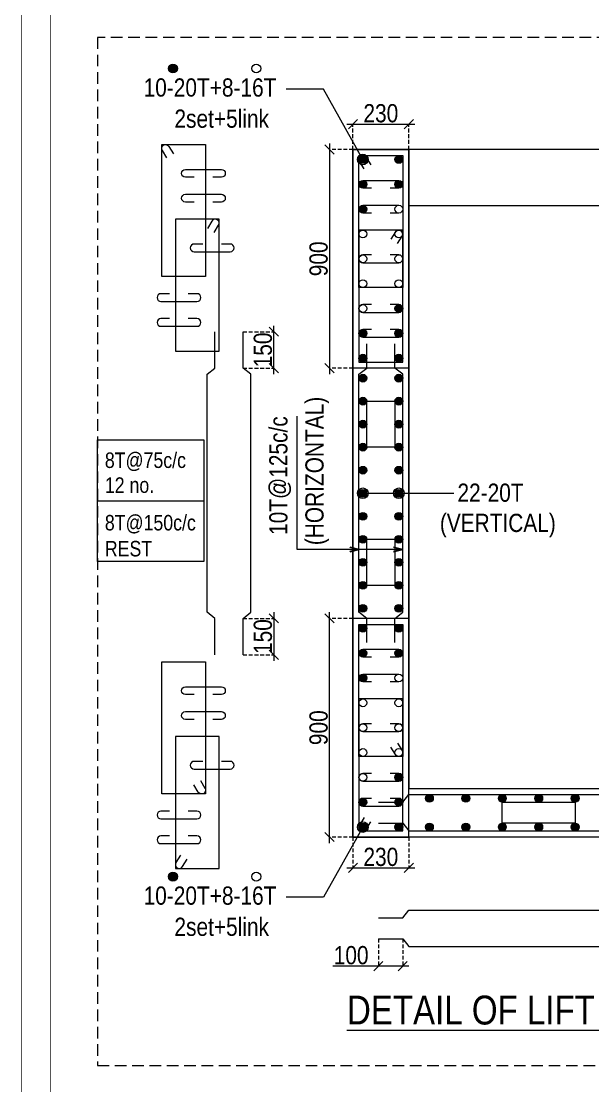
# Model space of a CAD drawing. Header units: millimetres. Extents: x 1112055 to 3390982, y -148532 to 766891.
# Drawn here: x 2240481 to 2249889, y 161708 to 179229 of the extents above; entities that cross this region are included whole.
import ezdxf

# ---------------------------------------------------------------- set-up
doc = ezdxf.new("R2010")
doc.units = ezdxf.units.MM
doc.header["$PDMODE"] = 35
doc.header["$PDSIZE"] = -25
doc.linetypes.add('DASHED2', pattern=[0.375, 0.25, -0.125])
doc.linetypes.add('Hidden', pattern=[9.525, 6.35, -3.175])
for name, color, linetype, lineweight in [('B COL. SIZE DIM', 220, 'Continuous', 25), ('B COLUMN', 1, 'Hidden', 9), ('B P.C.C', 251, 'Continuous', 0), ('B STEEL', 34, 'Continuous', 15), ('B STEEL TEXT', 7, 'Continuous', 15), ('B TITLE BLOCK', 250, 'Continuous', 0)]:
    doc.layers.add(name, color=color, linetype=linetype, lineweight=lineweight)
doc.styles.add('ARIAL', font='arial.ttf')
doc.styles.add('dim inside', font='romans.shx', dxfattribs={"width": 0.8, "height": 125})
doc.styles.add('SWINC', font='swissc.ttf')
doc.dimstyles.new('DIM 1', dxfattribs={"dimscale": 0, "dimtxt": 230, "dimasz": 150, "dimexe": 0.18, "dimexo": 0.0625, "dimgap": 0.5, "dimtad": 1, "dimdec": 0, "dimzin": 0, "dimdsep": 46, "dimtxsty": 'ARIAL', "dimblk": 'OBLIQUE', "dimcen": 6, "dimse1": 1, "dimse2": 1, "dimclrd": 256, "dimclrt": 256, "dimadec": 0, "dimazin": 2, "dimtfac": 0.75, "dimtdec": 0, "dimtix": 1, "dimtofl": 0, "dimtmove": 1, "dimatfit": 3, "dimldrblk": 'OPEN30', "dimfxl": 0.18, "dimfrac": 1, "dimtolj": 1, "dimtzin": 0, "dimlwd": -1, "dimarcsym": 0})
doc.dimstyles.new('dim inside', dxfattribs={"dimtxt": 125, "dimasz": 100, "dimexe": 0, "dimexo": 0, "dimgap": 10, "dimtad": 0, "dimdec": 0, "dimzin": 0, "dimdsep": 46, "dimtxsty": 'dim inside', "dimblk": 'SMALL', "dimcen": 0.09, "dimadec": 0, "dimazin": 0, "dimtfac": 1, "dimtdec": 0, "dimtofl": 0, "dimtmove": 0, "dimatfit": 3, "dimfxl": 1, "dimtolj": 1, "dimtzin": 0, "dimarcsym": 2})

# ---------------------------------------------------------------- blocks, each defined once
blk = doc.blocks.new('_Oblique')
at = {"color": 0, "linetype": 'ByBlock', "lineweight": -2}
blk.add_line((-0.5, -0.5), (0.5, 0.5), dxfattribs=at)
blk = doc.blocks.new('*D200')
at = {"layer": 'B COL. SIZE DIM', "color": 250, "lineweight": 9, "ltscale": 250, "transparency": 16777216}
blk.add_line((2245841, 177535), (2246961, 177535), dxfattribs=at)
at = {"layer": 'B COL. SIZE DIM', "color": 250, "linetype": 'DASHED2', "lineweight": 9, "ltscale": 250, "transparency": 16777216}
for p, q in [((2245941, 177119), (2245941, 177535)), ((2246861, 177119), (2246861, 177535))]:
    blk.add_line(p, q, dxfattribs=at)
at = {"layer": 'Defpoints', "color": 0, "ltscale": 250, "transparency": 16777216}
for p in [(2246861, 177535), (2245941, 177119), (2246861, 177119)]:
    blk.add_point(p, dxfattribs=at)
at = {"layer": 'B COL. SIZE DIM', "color": 250, "lineweight": 9, "ltscale": 250, "transparency": 16777216, "xscale": 150, "yscale": 150, "zscale": 150, "rotation": 180}
blk.add_blockref('_Oblique', (2245941, 177535), dxfattribs=at)
at = {"layer": 'B COL. SIZE DIM', "color": 250, "lineweight": 9, "ltscale": 250, "transparency": 16777216, "xscale": 150, "yscale": 150, "zscale": 150}
blk.add_blockref('_Oblique', (2246861, 177535), dxfattribs=at)
at = {"layer": 'B COL. SIZE DIM', "color": 6, "ltscale": 250, "transparency": 16777216, "insert": (2246401, 177714), "char_height": 300, "attachment_point": 5, "style": 'SWINC'}
blk.add_mtext('\\A1;230', dxfattribs=at)
blk = doc.blocks.new('*D425')
at = {"layer": 'B COL. SIZE DIM', "color": 250, "lineweight": 9, "ltscale": 250, "transparency": 16777216}
blk.add_line((2245556, 177219), (2245556, 173419), dxfattribs=at)
at = {"layer": 'B COL. SIZE DIM', "color": 250, "linetype": 'DASHED2', "lineweight": 9, "ltscale": 250, "transparency": 16777216}
for p, q in [((2245941, 177119), (2245556, 177119)), ((2245941, 173519), (2245556, 173519))]:
    blk.add_line(p, q, dxfattribs=at)
at = {"layer": 'Defpoints', "color": 0, "ltscale": 250, "transparency": 16777216}
for p in [(2245941, 177119), (2245556, 173519), (2245941, 173519)]:
    blk.add_point(p, dxfattribs=at)
at = {"layer": 'B COL. SIZE DIM', "color": 250, "lineweight": 9, "ltscale": 250, "transparency": 16777216, "xscale": 150, "yscale": 150, "zscale": 150}
for p, rotation in [((2245556, 177119), 90), ((2245556, 173519), 270)]:
    blk.add_blockref('_Oblique', p, dxfattribs=dict(at, rotation=rotation))
at = {"layer": 'B COL. SIZE DIM', "color": 6, "ltscale": 250, "transparency": 16777216, "insert": (2245377, 175319), "char_height": 300, "attachment_point": 5, "rotation": 90, "style": 'SWINC'}
blk.add_mtext('\\A1;900', dxfattribs=at)
blk = doc.blocks.new('*D201')
at = {"layer": 'B COL. SIZE DIM', "color": 250, "linetype": 'DASHED2', "lineweight": 9, "ltscale": 250, "transparency": 16777216}
for p, q in [((2245941, 165801), (2245941, 165294)), ((2246861, 165801), (2246861, 165294))]:
    blk.add_line(p, q, dxfattribs=at)
at = {"layer": 'B COL. SIZE DIM', "color": 250, "lineweight": 9, "ltscale": 250, "transparency": 16777216}
blk.add_line((2245841, 165294), (2246961, 165294), dxfattribs=at)
at = {"layer": 'Defpoints', "color": 0, "ltscale": 250, "transparency": 16777216}
for p in [(2245941, 165801), (2246861, 165801), (2246861, 165294)]:
    blk.add_point(p, dxfattribs=at)
at = {"layer": 'B COL. SIZE DIM', "color": 250, "lineweight": 9, "ltscale": 250, "transparency": 16777216, "xscale": 150, "yscale": 150, "zscale": 150, "rotation": 180}
blk.add_blockref('_Oblique', (2245941, 165294), dxfattribs=at)
at = {"layer": 'B COL. SIZE DIM', "color": 250, "lineweight": 9, "ltscale": 250, "transparency": 16777216, "xscale": 150, "yscale": 150, "zscale": 150}
blk.add_blockref('_Oblique', (2246861, 165294), dxfattribs=at)
at = {"layer": 'B COL. SIZE DIM', "color": 6, "ltscale": 250, "transparency": 16777216, "insert": (2246401, 165473), "char_height": 300, "attachment_point": 5, "style": 'SWINC'}
blk.add_mtext('\\A1;230', dxfattribs=at)
blk = doc.blocks.new('*D426')
at = {"layer": 'B COL. SIZE DIM', "color": 250, "lineweight": 9, "ltscale": 250, "transparency": 16777216}
blk.add_line((2245556, 165701), (2245556, 169501), dxfattribs=at)
at = {"layer": 'B COL. SIZE DIM', "color": 250, "linetype": 'DASHED2', "lineweight": 9, "ltscale": 250, "transparency": 16777216}
for p, q in [((2245941, 169401), (2245556, 169401)), ((2245941, 165801), (2245556, 165801))]:
    blk.add_line(p, q, dxfattribs=at)
at = {"layer": 'Defpoints', "color": 0, "ltscale": 250, "transparency": 16777216}
for p in [(2245556, 169401), (2245941, 169401), (2245941, 165801)]:
    blk.add_point(p, dxfattribs=at)
at = {"layer": 'B COL. SIZE DIM', "color": 250, "lineweight": 9, "ltscale": 250, "transparency": 16777216, "xscale": 150, "yscale": 150, "zscale": 150}
for p, rotation in [((2245556, 169401), 90), ((2245556, 165801), 270)]:
    blk.add_blockref('_Oblique', p, dxfattribs=dict(at, rotation=rotation))
at = {"layer": 'B COL. SIZE DIM', "color": 6, "ltscale": 250, "transparency": 16777216, "insert": (2245377, 167601), "char_height": 300, "attachment_point": 5, "rotation": 90, "style": 'SWINC'}
blk.add_mtext('\\A1;900', dxfattribs=at)
blk = doc.blocks.new('_Open30')
at = {"color": 0, "linetype": 'ByBlock', "lineweight": -2}
for p, q in [((-1, 0.27), (0, 0)), ((0, 0), (-1, -0.27)), ((0, 0), (-1, 0))]:
    blk.add_line(p, q, dxfattribs=at)
blk = doc.blocks.new('*D202')
at = {"layer": 'B COL. SIZE DIM', "color": 250, "lineweight": 9, "ltscale": 250, "transparency": 16777216}
blk.add_line((2244639, 169501), (2244639, 168701), dxfattribs=at)
at = {"layer": 'B COL. SIZE DIM', "color": 250, "linetype": 'DASHED2', "lineweight": 9, "ltscale": 250, "transparency": 16777216}
for p, q in [((2244134, 169401), (2244639, 169401)), ((2244134, 168801), (2244639, 168801))]:
    blk.add_line(p, q, dxfattribs=at)
at = {"layer": 'Defpoints', "color": 0, "ltscale": 250, "transparency": 16777216}
for p in [(2244134, 169401), (2244134, 168801), (2244639, 168801)]:
    blk.add_point(p, dxfattribs=at)
at = {"layer": 'B COL. SIZE DIM', "color": 250, "lineweight": 9, "ltscale": 250, "transparency": 16777216, "xscale": 150, "yscale": 150, "zscale": 150}
for p, rotation in [((2244639, 169401), 90), ((2244639, 168801), 270)]:
    blk.add_blockref('_Oblique', p, dxfattribs=dict(at, rotation=rotation))
at = {"layer": 'B COL. SIZE DIM', "color": 6, "ltscale": 250, "transparency": 16777216, "insert": (2244460, 169101), "char_height": 300, "attachment_point": 5, "rotation": 90, "style": 'SWINC'}
blk.add_mtext('\\A1;150', dxfattribs=at)
blk = doc.blocks.new('*D203')
at = {"layer": 'B COL. SIZE DIM', "color": 250, "lineweight": 9, "ltscale": 250, "transparency": 16777216}
blk.add_line((2244639, 173419), (2244639, 174219), dxfattribs=at)
at = {"layer": 'B COL. SIZE DIM', "color": 250, "linetype": 'DASHED2', "lineweight": 9, "ltscale": 250, "transparency": 16777216}
for p, q in [((2244134, 174119), (2244639, 174119)), ((2244134, 173519), (2244639, 173519))]:
    blk.add_line(p, q, dxfattribs=at)
at = {"layer": 'Defpoints', "color": 0, "ltscale": 250, "transparency": 16777216}
for p in [(2244134, 174119), (2244639, 174119), (2244134, 173519)]:
    blk.add_point(p, dxfattribs=at)
at = {"layer": 'B COL. SIZE DIM', "color": 250, "lineweight": 9, "ltscale": 250, "transparency": 16777216, "xscale": 150, "yscale": 150, "zscale": 150}
for p, rotation in [((2244639, 174119), 90), ((2244639, 173519), 270)]:
    blk.add_blockref('_Oblique', p, dxfattribs=dict(at, rotation=rotation))
at = {"layer": 'B COL. SIZE DIM', "color": 6, "ltscale": 250, "transparency": 16777216, "insert": (2244460, 173819), "char_height": 300, "attachment_point": 5, "rotation": 90, "style": 'SWINC'}
blk.add_mtext('\\A1;150', dxfattribs=at)
blk = doc.blocks.new('*D204')
at = {"layer": 'B COL. SIZE DIM', "color": 250, "linetype": 'DASHED2', "lineweight": 9, "ltscale": 250, "transparency": 16777216}
for p, q in [((2246361, 164127), (2246361, 163676)), ((2246761, 164127), (2246761, 163676))]:
    blk.add_line(p, q, dxfattribs=at)
at = {"layer": 'B COL. SIZE DIM', "color": 250, "lineweight": 9, "ltscale": 250, "transparency": 16777216}
for p, q in [((2246361, 163676), (2245613, 163676)), ((2246861, 163676), (2246361, 163676))]:
    blk.add_line(p, q, dxfattribs=at)
at = {"layer": 'Defpoints', "color": 0, "ltscale": 250, "transparency": 16777216}
for p in [(2246361, 164127), (2246761, 164127), (2246361, 163676)]:
    blk.add_point(p, dxfattribs=at)
at = {"layer": 'B COL. SIZE DIM', "color": 250, "lineweight": 9, "ltscale": 250, "transparency": 16777216, "xscale": 150, "yscale": 150, "zscale": 150, "rotation": 180}
blk.add_blockref('_Oblique', (2246361, 163676), dxfattribs=at)
at = {"layer": 'B COL. SIZE DIM', "color": 250, "lineweight": 9, "ltscale": 250, "transparency": 16777216, "xscale": 150, "yscale": 150, "zscale": 150}
blk.add_blockref('_Oblique', (2246761, 163676), dxfattribs=at)
at = {"layer": 'B COL. SIZE DIM', "color": 6, "ltscale": 250, "transparency": 16777216, "insert": (2245912, 163855), "char_height": 300, "attachment_point": 5, "style": 'SWINC'}
blk.add_mtext('\\A1;100', dxfattribs=at)

msp = doc.modelspace()

# ---------------------------------------------------------------- hatches: boundary and pattern name
at = {"layer": 'B STEEL', "lineweight": 13}
h = msp.add_hatch(color=256, dxfattribs=at)
h.dxf.hatch_style = 1
edge = h.paths.add_edge_path()
edge.add_arc((2242978.6, 178452), 73.3, 0, 360)
at = {"layer": 'B STEEL', "lineweight": 9, "ltscale": 0.5}
h = msp.add_hatch(color=34, dxfattribs=at)
edge = h.paths.add_edge_path()
edge.add_arc((2246105.2, 176955.3), 64, 360, 720, ccw=False)
h = msp.add_hatch(color=34, dxfattribs=at)
edge = h.paths.add_edge_path()
edge.add_arc((2246697.1, 176955.3), 64, -180, 180)
at = {"layer": 'B STEEL', "lineweight": 30}
h = msp.add_hatch(color=34, dxfattribs=at)
edge = h.paths.add_edge_path()
edge.add_arc((2246105.2, 176546.3), 64, 0, 360)
h = msp.add_hatch(color=34, dxfattribs=at)
edge = h.paths.add_edge_path()
edge.add_arc((2246697.1, 176546.3), 64, 0, 360)
h = msp.add_hatch(color=34, dxfattribs=at)
edge = h.paths.add_edge_path()
edge.add_arc((2246105.2, 176137.3), 64, 0, 360)
h = msp.add_hatch(color=34, dxfattribs=at)
edge = h.paths.add_edge_path()
edge.add_arc((2246697.1, 174501.4), 64, 0, 360)
h = msp.add_hatch(color=34, dxfattribs=at)
edge = h.paths.add_edge_path()
edge.add_arc((2246105.2, 174092.4), 64, 0, 360)
h = msp.add_hatch(color=34, dxfattribs=at)
edge = h.paths.add_edge_path()
edge.add_arc((2246697.1, 174092.4), 64, 0, 360)
at = {"layer": 'B STEEL', "lineweight": 9, "ltscale": 0.5}
h = msp.add_hatch(color=34, dxfattribs=at)
edge = h.paths.add_edge_path()
edge.add_arc((2246105.2, 173683.4), 64, -360, 0)
h = msp.add_hatch(color=34, dxfattribs=at)
edge = h.paths.add_edge_path()
edge.add_arc((2246697.1, 173683.4), 64, 180, 540, ccw=False)
h = msp.add_hatch(color=34, dxfattribs=at)
edge = h.paths.add_edge_path()
edge.add_arc((2246105.2, 173355.3), 64, -360, 0)
h = msp.add_hatch(color=34, dxfattribs=at)
edge = h.paths.add_edge_path()
edge.add_arc((2246697.1, 173355.3), 64, 180, 540, ccw=False)
h = msp.add_hatch(color=34, dxfattribs=at)
edge = h.paths.add_edge_path()
edge.add_arc((2246105.2, 172976.3), 64, 360, 720, ccw=False)
h = msp.add_hatch(color=34, dxfattribs=at)
edge = h.paths.add_edge_path()
edge.add_arc((2246697.1, 172976.3), 64, -180, 180)
h = msp.add_hatch(color=34, dxfattribs=at)
edge = h.paths.add_edge_path()
edge.add_arc((2246105.2, 172597.3), 64, 360, 720, ccw=False)
h = msp.add_hatch(color=34, dxfattribs=at)
edge = h.paths.add_edge_path()
edge.add_arc((2246697.1, 172597.3), 64, -180, 180)
h = msp.add_hatch(color=34, dxfattribs=at)
edge = h.paths.add_edge_path()
edge.add_arc((2246105.2, 172218.3), 64, 360, 720, ccw=False)
h = msp.add_hatch(color=34, dxfattribs=at)
edge = h.paths.add_edge_path()
edge.add_arc((2246697.1, 172218.3), 64, -180, 180)
h = msp.add_hatch(color=34, dxfattribs=at)
edge = h.paths.add_edge_path()
edge.add_arc((2246105.2, 171839.3), 64, 360, 720, ccw=False)
h = msp.add_hatch(color=34, dxfattribs=at)
edge = h.paths.add_edge_path()
edge.add_arc((2246697.1, 171839.3), 64, -180, 180)
h = msp.add_hatch(color=34, dxfattribs=at)
edge = h.paths.add_edge_path()
edge.add_arc((2246105.2, 171460.3), 64, 360, 720, ccw=False)
h = msp.add_hatch(color=34, dxfattribs=at)
edge = h.paths.add_edge_path()
edge.add_arc((2246697.1, 171460.3), 64, -180, 180)
h = msp.add_hatch(color=34, dxfattribs=at)
edge = h.paths.add_edge_path()
edge.add_arc((2246105.2, 171081.3), 64, 360, 720, ccw=False)
h = msp.add_hatch(color=34, dxfattribs=at)
edge = h.paths.add_edge_path()
edge.add_arc((2246697.1, 171081.3), 64, -180, 180)
h = msp.add_hatch(color=34, dxfattribs=at)
edge = h.paths.add_edge_path()
edge.add_arc((2246105.2, 170702.3), 64, 360, 720, ccw=False)
h = msp.add_hatch(color=34, dxfattribs=at)
edge = h.paths.add_edge_path()
edge.add_arc((2246697.1, 170702.3), 64, -180, 180)
h = msp.add_hatch(color=34, dxfattribs=at)
edge = h.paths.add_edge_path()
edge.add_arc((2246105.2, 170323.4), 64, 360, 720, ccw=False)
h = msp.add_hatch(color=34, dxfattribs=at)
edge = h.paths.add_edge_path()
edge.add_arc((2246697.1, 170323.4), 64, -180, 180)
h = msp.add_hatch(color=34, dxfattribs=at)
edge = h.paths.add_edge_path()
edge.add_arc((2246105.2, 169944.4), 64, 360, 720, ccw=False)
h = msp.add_hatch(color=34, dxfattribs=at)
edge = h.paths.add_edge_path()
edge.add_arc((2246697.1, 169944.4), 64, -180, 180)
h = msp.add_hatch(color=34, dxfattribs=at)
edge = h.paths.add_edge_path()
edge.add_arc((2246105.2, 169565.4), 64, 360, 720, ccw=False)
h = msp.add_hatch(color=34, dxfattribs=at)
edge = h.paths.add_edge_path()
edge.add_arc((2246697.1, 169565.4), 64, -180, 180)
h = msp.add_hatch(color=34, dxfattribs=at)
edge = h.paths.add_edge_path()
edge.add_arc((2246105.2, 169237.3), 64, 360, 720, ccw=False)
h = msp.add_hatch(color=34, dxfattribs=at)
edge = h.paths.add_edge_path()
edge.add_arc((2246697.1, 169237.3), 64, -180, 180)
at = {"layer": 'B STEEL', "lineweight": 30}
h = msp.add_hatch(color=34, dxfattribs=at)
edge = h.paths.add_edge_path()
edge.add_arc((2246105.2, 168828.3), 64, 0, 360)
h = msp.add_hatch(color=34, dxfattribs=at)
edge = h.paths.add_edge_path()
edge.add_arc((2246697.1, 168828.3), 64, 0, 360)
h = msp.add_hatch(color=34, dxfattribs=at)
edge = h.paths.add_edge_path()
edge.add_arc((2246105.2, 168419.3), 64, 0, 360)
h = msp.add_hatch(color=34, dxfattribs=at)
edge = h.paths.add_edge_path()
edge.add_arc((2246697.1, 166783.3), 64, 0, 360)
at = {"layer": 'B STEEL', "lineweight": 9, "ltscale": 0.5}
h = msp.add_hatch(color=34, dxfattribs=at)
edge = h.paths.add_edge_path()
edge.add_arc((2247201.1, 166437.3), 64, 180, 540, ccw=False)
h = msp.add_hatch(color=34, dxfattribs=at)
edge = h.paths.add_edge_path()
edge.add_arc((2247801.1, 166437.3), 64, 180, 540, ccw=False)
h = msp.add_hatch(color=34, dxfattribs=at)
edge = h.paths.add_edge_path()
edge.add_arc((2248401.1, 166437.3), 64, 180, 540, ccw=False)
h = msp.add_hatch(color=34, dxfattribs=at)
edge = h.paths.add_edge_path()
edge.add_arc((2249001.1, 166437.3), 64, 180, 540, ccw=False)
h = msp.add_hatch(color=34, dxfattribs=at)
edge = h.paths.add_edge_path()
edge.add_arc((2249601.1, 166437.3), 64, 180, 540, ccw=False)
at = {"layer": 'B STEEL', "lineweight": 30}
h = msp.add_hatch(color=34, dxfattribs=at)
edge = h.paths.add_edge_path()
edge.add_arc((2246105.2, 166374.4), 64, 0, 360)
h = msp.add_hatch(color=34, dxfattribs=at)
edge = h.paths.add_edge_path()
edge.add_arc((2246697.1, 166374.4), 64, 0, 360)
at = {"layer": 'B STEEL', "lineweight": 9, "ltscale": 0.5}
h = msp.add_hatch(color=34, dxfattribs=at)
edge = h.paths.add_edge_path()
edge.add_arc((2246105.2, 165965.4), 64, -360, 0)
h = msp.add_hatch(color=34, dxfattribs=at)
edge = h.paths.add_edge_path()
edge.add_arc((2246697.1, 165965.4), 64, 180, 540, ccw=False)
h = msp.add_hatch(color=34, dxfattribs=at)
edge = h.paths.add_edge_path()
edge.add_arc((2247201.1, 165965.4), 64, 180, 540, ccw=False)
h = msp.add_hatch(color=34, dxfattribs=at)
edge = h.paths.add_edge_path()
edge.add_arc((2247801.1, 165965.4), 64, 180, 540, ccw=False)
h = msp.add_hatch(color=34, dxfattribs=at)
edge = h.paths.add_edge_path()
edge.add_arc((2248401.1, 165965.4), 64, 180, 540, ccw=False)
h = msp.add_hatch(color=34, dxfattribs=at)
edge = h.paths.add_edge_path()
edge.add_arc((2249001.1, 165965.4), 64, 180, 540, ccw=False)
h = msp.add_hatch(color=34, dxfattribs=at)
edge = h.paths.add_edge_path()
edge.add_arc((2249601.1, 165965.4), 64, 180, 540, ccw=False)
at = {"layer": 'B STEEL', "lineweight": 13}
h = msp.add_hatch(color=256, dxfattribs=at)
h.dxf.hatch_style = 1
edge = h.paths.add_edge_path()
edge.add_arc((2242978.6, 165149.7), 73.3, 0, 360)

# ---------------------------------------------------------------- linework, layer by layer
at = {"layer": 'B COLUMN', "color": 1, "linetype": 'ByBlock', "lineweight": 20}
for points in [[(2255941.1, 174719.3), (2256861.1, 174719.3), (2256861.1, 165801.3), (2245941.1, 165801.3), (2245941.1, 177119.3), (2246861.1, 177119.3), (2246861.1, 166601.3), (2255941.1, 166601.3)], [(2246861.1, 177119.3), (2245941.1, 177119.3), (2245941.1, 165801.3), (2246861.1, 165801.3)], [(2246861.1, 173519.3), (2245941.1, 173519.3), (2245941.1, 177119.3), (2246861.1, 177119.3)], [(2246861.1, 176199.3), (2255941.1, 176199.3), (2255941.1, 177119.3), (2246861.1, 177119.3)], [(2246861.1, 169401.3), (2245941.1, 169401.3), (2245941.1, 165801.3), (2246861.1, 165801.3)]]:
    msp.add_lwpolyline(points, close=True, dxfattribs=at)
at = {"layer": 'B P.C.C', "color": 250, "lineweight": 0, "ltscale": 30}
msp.add_line((2241735.6, 171337.9), (2243488.8, 171337.9), dxfattribs=at)
at = {"layer": 'B P.C.C', "color": 250, "linetype": 'Hidden', "lineweight": 0, "ltscale": 30}
msp.add_lwpolyline([(2241735.6, 162042.5), (2261007.4, 162042.5), (2261007.4, 178964.3), (2241735.6, 178964.3)], close=True, dxfattribs=at)
at = {"layer": 'B P.C.C', "color": 250, "lineweight": 0, "ltscale": 30}
msp.add_lwpolyline([(2241735.6, 172340.5), (2243488.8, 172340.5), (2243488.8, 170335.3), (2241735.6, 170335.3)], close=True, dxfattribs=at)
at = {"layer": 'B STEEL', "lineweight": 13}
for points in [[(2243514.5, 175026.2), (2242794.5, 175026.2), (2242794.5, 177199.2), (2243514.5, 177199.2)], [(2246761.1, 174846.3), (2246041.1, 174846.3), (2246041.1, 177019.3), (2246761.1, 177019.3)], [(2243738.4, 175972.3), (2243018.4, 175972.3), (2243018.4, 173799.2), (2243738.4, 173799.2)], [(2246761.1, 175792.4), (2246041.1, 175792.4), (2246041.1, 173619.3), (2246761.1, 173619.3)], [(2246761.1, 167128.3), (2246041.1, 167128.3), (2246041.1, 169301.3), (2246761.1, 169301.3)], [(2243514.5, 166510.2), (2242794.5, 166510.2), (2242794.5, 168683.3), (2243514.5, 168683.3)], [(2246761.1, 168074.4), (2246041.1, 168074.4), (2246041.1, 165901.3), (2246761.1, 165901.3)], [(2243738.4, 167456.3), (2243018.4, 167456.3), (2243018.4, 165283.3), (2243738.4, 165283.3)]]:
    msp.add_lwpolyline(points, close=True, dxfattribs=at)
at = {"layer": 'B STEEL', "color": 34, "lineweight": 9, "ltscale": 0.5}
for points in [[(2242878.7, 176980.2), (2242804, 177101.7, -1), (2242913, 177168.8), (2242987.8, 177047.3)], [(2246125.4, 176800.3), (2246050.6, 176921.8, -1), (2246159.7, 176988.9), (2246234.5, 176867.4)], [(2243327.2, 176662.2), (2243184.5, 176662.2, -1), (2243184.5, 176790.2), (2243776.5, 176790.2, -1), (2243776.5, 176662.2), (2243633.8, 176662.2)], [(2246247.8, 176482.3), (2246105.2, 176482.3, -1), (2246105.2, 176610.4), (2246697.1, 176610.4, -1), (2246697.1, 176482.3), (2246554.5, 176482.3)], [(2243327.2, 176253.2), (2243184.5, 176253.2, -1), (2243184.5, 176381.3), (2243776.5, 176381.3, -1), (2243776.5, 176253.2), (2243633.8, 176253.2)], [(2246247.8, 176073.3), (2246105.2, 176073.3, -1), (2246105.2, 176201.4), (2246697.1, 176201.4, -1), (2246697.1, 176073.3), (2246554.5, 176073.3)], [(2243654.2, 175753.2), (2243728.9, 175874.7, 1), (2243619.9, 175941.8), (2243545.1, 175820.3)], [(2246676.9, 175573.3), (2246751.6, 175694.8, 1), (2246642.6, 175761.9), (2246567.8, 175640.4)], [(2243470.7, 175563.3), (2243328, 175563.3, 1), (2243328, 175435.2), (2243920, 175435.2, 1), (2243920, 175563.3), (2243777.3, 175563.3)], [(2246247.8, 175383.4), (2246105.2, 175383.4, 1), (2246105.2, 175255.3), (2246697.1, 175255.3, 1), (2246697.1, 175383.4), (2246554.5, 175383.4)], [(2242923.9, 174745.3), (2242781.3, 174745.3, 1), (2242781.3, 174617.2), (2243373.2, 174617.2, 1), (2243373.2, 174745.3), (2243230.6, 174745.3)], [(2246247.8, 174565.4), (2246105.2, 174565.4, 1), (2246105.2, 174437.3), (2246697.1, 174437.3, 1), (2246697.1, 174565.4), (2246554.5, 174565.4)], [(2242923.9, 174336.3), (2242781.3, 174336.3, 1), (2242781.3, 174208.2), (2243373.2, 174208.2, 1), (2243373.2, 174336.3), (2243230.6, 174336.3)], [(2246247.8, 174156.4), (2246105.2, 174156.4, 1), (2246105.2, 174028.3), (2246697.1, 174028.3, 1), (2246697.1, 174156.4), (2246554.5, 174156.4)], [(2246247.8, 168764.3), (2246105.2, 168764.3, -1), (2246105.2, 168892.3), (2246697.1, 168892.3, -1), (2246697.1, 168764.3), (2246554.5, 168764.3)], [(2246247.8, 168355.3), (2246105.2, 168355.3, -1), (2246105.2, 168483.3), (2246697.1, 168483.3, -1), (2246697.1, 168355.3), (2246554.5, 168355.3)], [(2243327.2, 168146.2), (2243184.5, 168146.2, -1), (2243184.5, 168274.3), (2243776.5, 168274.3, -1), (2243776.5, 168146.2), (2243633.8, 168146.2)], [(2243327.2, 167737.2), (2243184.5, 167737.2, -1), (2243184.5, 167865.3), (2243776.5, 167865.3, -1), (2243776.5, 167737.2), (2243633.8, 167737.2)], [(2246247.8, 167665.4), (2246105.2, 167665.4, 1), (2246105.2, 167537.3), (2246697.1, 167537.3, 1), (2246697.1, 167665.4), (2246554.5, 167665.4)], [(2246676.9, 167347.4), (2246751.6, 167225.9, -1), (2246642.6, 167158.8), (2246567.8, 167280.3)], [(2243470.7, 167047.3), (2243328, 167047.3, 1), (2243328, 166919.2), (2243920, 166919.2, 1), (2243920, 167047.3), (2243777.3, 167047.3)], [(2246247.8, 166847.4), (2246105.2, 166847.4, 1), (2246105.2, 166719.3), (2246697.1, 166719.3, 1), (2246697.1, 166847.4), (2246554.5, 166847.4)], [(2243430.2, 166729.3), (2243505, 166607.8, -1), (2243395.9, 166540.7), (2243321.1, 166662.2)], [(2246247.8, 166438.4), (2246105.2, 166438.4, 1), (2246105.2, 166310.3), (2246697.1, 166310.3, 1), (2246697.1, 166438.4), (2246554.5, 166438.4)], [(2242923.9, 166229.3), (2242781.3, 166229.3, 1), (2242781.3, 166101.2), (2243373.2, 166101.2, 1), (2243373.2, 166229.3), (2243230.6, 166229.3)], [(2246125.4, 166120.4), (2246050.6, 165998.9, 1), (2246159.7, 165931.8), (2246234.5, 166053.3)], [(2242923.9, 165820.3), (2242781.3, 165820.3, 1), (2242781.3, 165692.3), (2243373.2, 165692.3, 1), (2243373.2, 165820.3), (2243230.6, 165820.3)], [(2243102.7, 165502.3), (2243027.9, 165380.8, 1), (2243137, 165313.7), (2243211.7, 165435.2)]]:
    msp.add_lwpolyline(points, format="xyb", dxfattribs=at)
at = {"layer": 'B STEEL', "lineweight": 13}
for points in [[(2243669.9, 168801.3), (2243669.9, 169401.3), (2243541.9, 169501.3), (2243541.9, 173419.3), (2243669.9, 173519.3), (2243669.9, 174119.3)], [(2244133.8, 168801.3), (2244133.8, 169401.3), (2244261.9, 169501.3), (2244261.9, 173419.3), (2244133.8, 173519.3), (2244133.8, 174119.3)], [(2246169.2, 169001.3), (2246169.2, 169401.3), (2246041.1, 169501.3), (2246041.1, 173419.3), (2246169.2, 173519.3), (2246169.2, 173919.3)], [(2246633.1, 169001.3), (2246633.1, 169401.3), (2246761.1, 169501.3), (2246761.1, 173419.3), (2246633.1, 173519.3), (2246633.1, 173919.3)], [(2246361.1, 166373.3), (2246761.1, 166373.3), (2246861.1, 166501.3), (2255941.1, 166501.3), (2256041.1, 166373.3), (2256441.1, 166373.3)], [(2246361.1, 166029.4), (2246761.1, 166029.4), (2246861.1, 165901.3), (2255941.1, 165901.3), (2256041.1, 166029.4), (2256441.1, 166029.4)], [(2246361.1, 164470.5), (2246761.1, 164470.5), (2246861.1, 164598.6), (2255941.1, 164598.6), (2256041.1, 164470.5), (2256441.1, 164470.5)], [(2246361.1, 164126.6), (2246761.1, 164126.6), (2246861.1, 163998.6), (2255941.1, 163998.6), (2256041.1, 164126.6), (2256441.1, 164126.6)]]:
    msp.add_lwpolyline(points, dxfattribs=at)
at = {"layer": 'B STEEL', "color": 3, "lineweight": 13}
for points in [[(2246169.2, 172976.3), (2246633.1, 172976.3), (2246633.1, 172218.3), (2246169.2, 172218.3)], [(2246169.2, 170702.3), (2246633.1, 170702.3), (2246633.1, 169944.4), (2246169.2, 169944.4)], [(2249601.1, 166373.3), (2249601.1, 166029.4), (2248401.1, 166029.4), (2248401.1, 166373.3)]]:
    msp.add_lwpolyline(points, close=True, dxfattribs=at)
at = {"layer": 'B STEEL', "lineweight": 13}
for centre in [(2242978.6, 178452), (2244349.6, 178452), (2242978.6, 165149.7), (2244349.6, 165149.7)]:
    msp.add_circle(centre, 73.3, dxfattribs=at)
at = {"layer": 'B STEEL', "color": 34, "lineweight": 9, "ltscale": 0.5}
for centre in [(2246105.2, 176955.3), (2246697.1, 176955.3), (2246105.2, 176546.3), (2246697.1, 176546.3), (2246105.2, 176137.3), (2246697.1, 176137.3), (2246105.2, 175728.3), (2246697.1, 175728.3), (2246105.2, 175319.3), (2246697.1, 175319.3), (2246105.2, 174910.4), (2246697.1, 174910.4), (2246105.2, 174501.4), (2246697.1, 174501.4), (2246105.2, 174092.4), (2246697.1, 174092.4), (2246105.2, 173683.4), (2246697.1, 173683.4), (2246105.2, 173355.3), (2246697.1, 173355.3), (2246105.2, 172976.3), (2246697.1, 172976.3), (2246105.2, 172597.3), (2246697.1, 172597.3), (2246105.2, 172218.3), (2246697.1, 172218.3), (2246105.2, 171839.3), (2246697.1, 171839.3), (2246105.2, 171460.3), (2246697.1, 171460.3), (2246105.2, 171081.3), (2246697.1, 171081.3), (2246105.2, 170702.3), (2246697.1, 170702.3), (2246105.2, 170323.4), (2246697.1, 170323.4), (2246105.2, 169944.4), (2246697.1, 169944.4), (2246105.2, 169565.4), (2246697.1, 169565.4), (2246105.2, 169237.3), (2246697.1, 169237.3), (2246105.2, 168828.3), (2246697.1, 168828.3), (2246105.2, 168419.3), (2246697.1, 168419.3), (2246105.2, 168010.3), (2246697.1, 168010.3), (2246105.2, 167601.3), (2246697.1, 167601.3), (2246105.2, 167192.3), (2246697.1, 167192.3), (2246105.2, 166783.3), (2246697.1, 166783.3), (2247201.1, 166437.3), (2247801.1, 166437.3), (2248401.1, 166437.3), (2249001.1, 166437.3), (2249601.1, 166437.3), (2246105.2, 166374.4), (2246697.1, 166374.4), (2246105.2, 165965.4), (2246697.1, 165965.4), (2247201.1, 165965.4), (2247801.1, 165965.4), (2248401.1, 165965.4), (2249001.1, 165965.4), (2249601.1, 165965.4)]:
    msp.add_circle(centre, 64, dxfattribs=at)
at = {"layer": 'B TITLE BLOCK', "color": 1, "const_width": 10.8}
msp.add_lwpolyline([(2311468.3, 198901.7), (2311468.3, 144825.3), (2240486.4, 144825.3), (2240486.4, 198901.7)], close=True, dxfattribs=at)
at = {"layer": 'B TITLE BLOCK', "color": 250, "lineweight": 0, "const_width": 10.8}
msp.add_lwpolyline([(2310987.7, 198421.1), (2310987.7, 145305.9), (2240967.1, 145305.9), (2240967.1, 198421.1)], close=True, dxfattribs=at)

# ---------------------------------------------------------------- texts
at = {"layer": 'B STEEL TEXT', "lineweight": 5, "style": 'SWINC'}
for s, height, p in [('10-20T+8-16T', 300, (2242494.7, 177989.7)), ('2set+5link', 300, (2243002.6, 177476.9)), ('8T@75c/c', 255, (2241857, 171876.5)), ('12 no.', 255, (2241857, 171466.9)), ('22-20T', 300, (2247662.3, 171320)), ('8T@150c/c', 255, (2241857, 170848.1)), ('(VERTICAL)', 300, (2247372.9, 170822.8)), ('REST', 255, (2241857, 170421)), ('10-20T+8-16T', 300, (2242494.7, 164687.4)), ('2set+5link', 300, (2243002.6, 164174.6))]:
    msp.add_text(s, height=height, dxfattribs=at).set_placement(p)
for s, p in [('(HORIZONTAL)', (2245458.5, 170605.7)), ('10T@125c/c', (2244863.6, 170774.4))]:
    msp.add_text(s, height=300, rotation=90, dxfattribs=at).set_placement(p)
at = {"layer": 'B TITLE BLOCK', "color": 0, "style": 'SWINC'}
msp.add_text('%%UDETAIL OF LIFT UP TO FIRST FLOOR SLAB LVL.', height=475.05, dxfattribs=at).set_placement((2245843.1, 162715.9))

# ---------------------------------------------------------------- dimensions: what is measured, and where the dimension line sits
at = {"layer": 'B COL. SIZE DIM', "color": 250, "ltscale": 250}
for base, p1, p2, picture, middle in [((2246861.1, 177535.1), (2245941.1, 177119.3), (2246861.1, 177119.3), '*D200', (2246401.1, 177714.3)), ((2246861.1, 165294), (2245941.1, 165801.3), (2246861.1, 165801.3), '*D201', (2246401.1, 165473.2)), ((2246361.1, 163676.2), (2246761.1, 164126.6), (2246361.1, 164126.6), '*D204', (2245912.3, 163855.2))]:
    dim = msp.add_linear_dim(base=base, p1=p1, p2=p2, dimstyle='dim inside', override={"dimtxt": 300, "dimasz": 150, "dimgap": 25, "dimtad": 3, "dimlfac": 0.25, "dimtxsty": 'SWINC', "dimblk1": 'Oblique', "dimblk2": 'Oblique', "dimsah": 1, "dimdle": 100, "dimclrd": 250, "dimclre": 250, "dimclrt": 6, "dimfxl": 1000, "dimlwd": 9, "dimlwe": 9}, dxfattribs=at)
    dim.commit()
    dim.dimension.update_dxf_attribs({"geometry": picture, "text_midpoint": middle})
for base, p1, p2, angle, picture, middle in [((2245556.4, 173519.3), (2245941.1, 177119.3), (2245941.1, 173519.3), 90, '*D425', (2245377.4, 175319.3)), ((2244639, 174119.3), (2244133.8, 173519.3), (2244133.8, 174119.3), 270, '*D203', (2244460, 173819.3)), ((2244639, 168801.3), (2244133.8, 169401.3), (2244133.8, 168801.3), 90, '*D202', (2244460, 169101.3)), ((2245556.4, 169401.3), (2245941.1, 165801.3), (2245941.1, 169401.3), 270, '*D426', (2245377.4, 167601.3))]:
    dim = msp.add_linear_dim(base=base, p1=p1, p2=p2, angle=angle, dimstyle='dim inside', override={"dimtxt": 300, "dimasz": 150, "dimgap": 25, "dimtad": 3, "dimlfac": 0.25, "dimtxsty": 'SWINC', "dimblk1": 'Oblique', "dimblk2": 'Oblique', "dimsah": 1, "dimdle": 100, "dimclrd": 250, "dimclre": 250, "dimclrt": 6, "dimfxl": 1000, "dimlwd": 9, "dimlwe": 9}, dxfattribs=at)
    dim.commit()
    dim.dimension.update_dxf_attribs({"geometry": picture, "text_midpoint": middle})

# ---------------------------------------------------------------- leaders
at = {"layer": 'B STEEL TEXT', "lineweight": 9}
for points in [[(2246105.2, 176955.3), (2245454.5, 178111.5), (2244841.4, 178111.5)], [(2246105.2, 171460.3), (2247601.6, 171460.3)], [(2246697.1, 171460.3), (2247601.6, 171460.3)], [(2246105.2, 165965.4), (2245454.5, 164809.2), (2244841.4, 164809.2)]]:
    msp.add_leader(points, dimstyle='DIM 1', override={"dimscale": 1, "dimasz": 175, "dimtad": 0, "dimtxsty": 'SWINC', "dimldrblk": 'DotBlank', "dimfxlon": 1, "dimarcsym": 2}, dxfattribs=at)
at = {"layer": 'B STEEL TEXT', "lineweight": 5}
for points in [[(2246761.1, 170534.6), (2245022.1, 170534.6), (2245022.1, 172728.8)], [(2246041.1, 170534.6), (2245022.1, 170534.6), (2245022.1, 172728.8)]]:
    msp.add_leader(points, dimstyle='DIM 1', override={"dimscale": 1, "dimtad": 0, "dimtxsty": 'SWINC', "dimfxlon": 1, "dimlwd": 5, "dimarcsym": 2}, dxfattribs=at)

doc.saveas('drawing.dxf')
